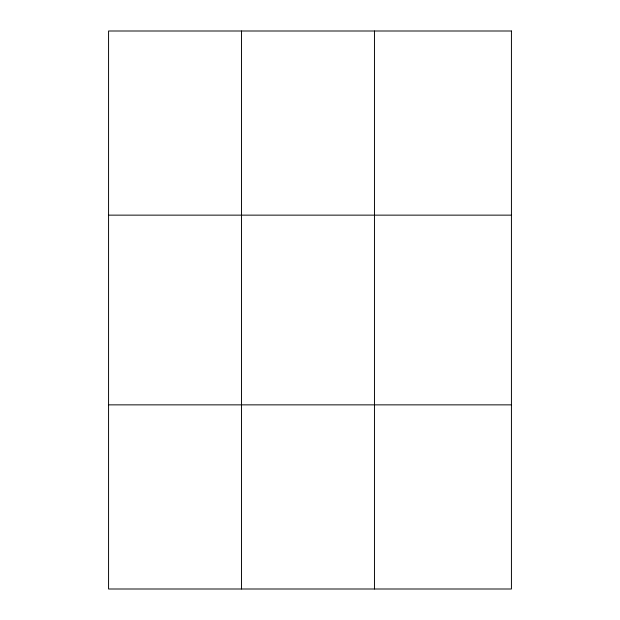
<?xml version="1.0" encoding="UTF-8"?>
<svg xmlns="http://www.w3.org/2000/svg" width="620" height="620" viewBox="0 0 620 620"><rect width="100%" height="100%" fill="white"/><g stroke="black" fill="none" stroke-linecap="round" stroke-linejoin="round"><path stroke-width="0.93" d="M241.513 589L241.513 31M374.457 589L374.457 31M108.57 215.14L511.43 215.14M108.57 404.86L511.43 404.86M511.43 31L511.43 589L108.57 589L108.57 31L511.43 31"/></g></svg>
